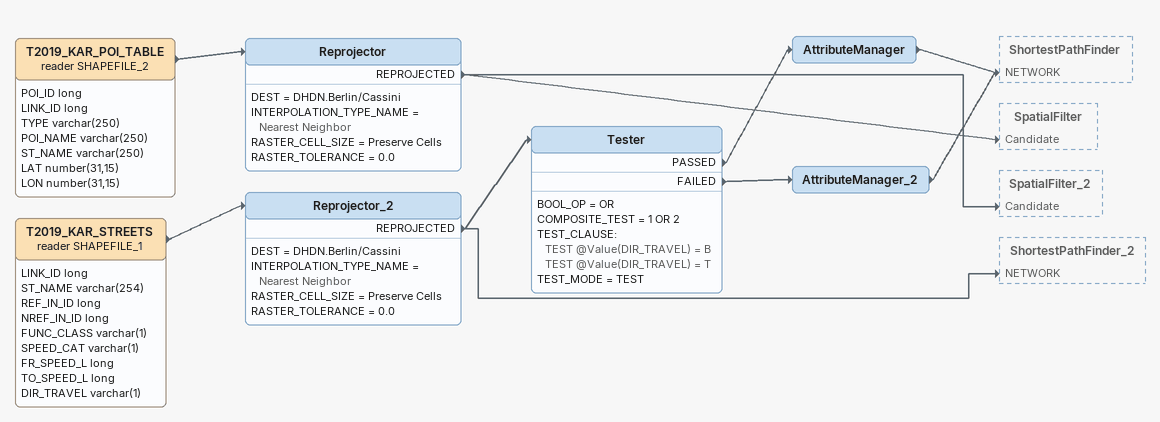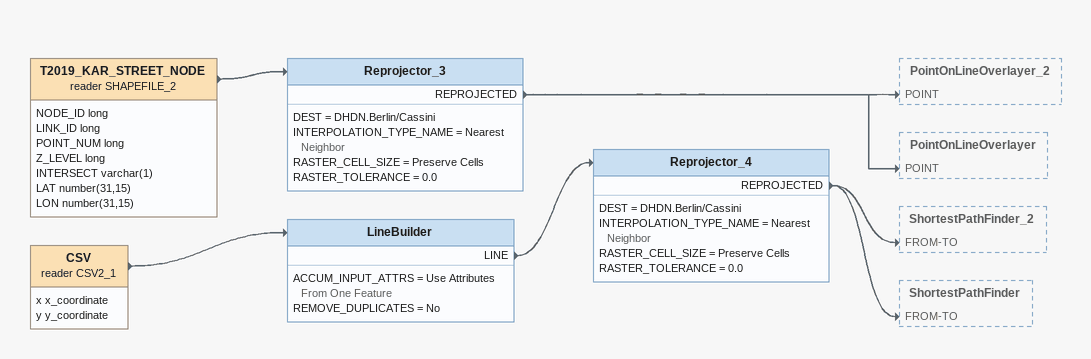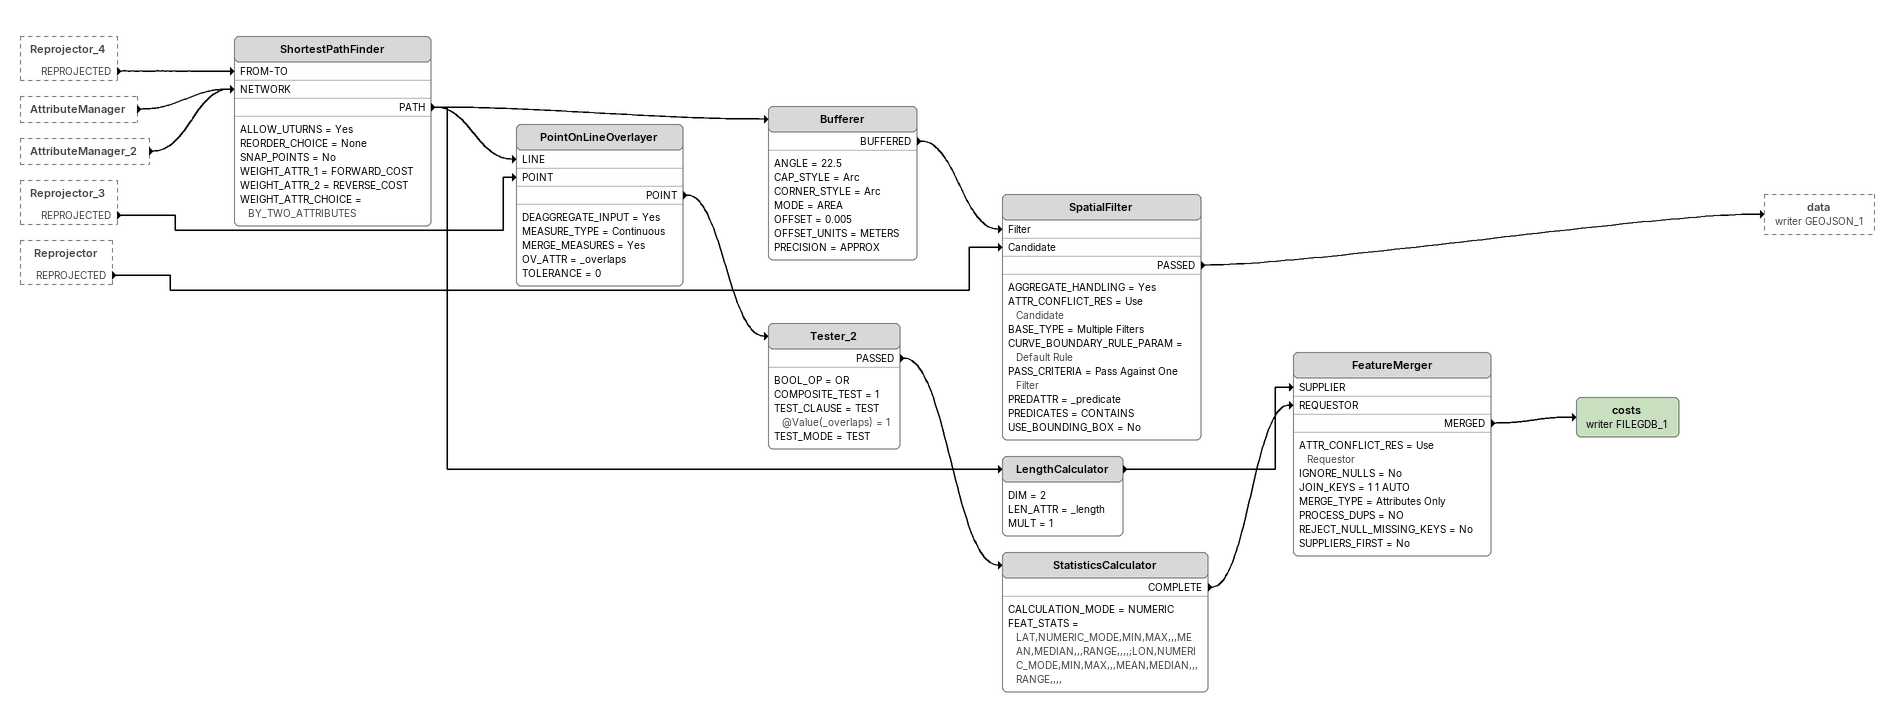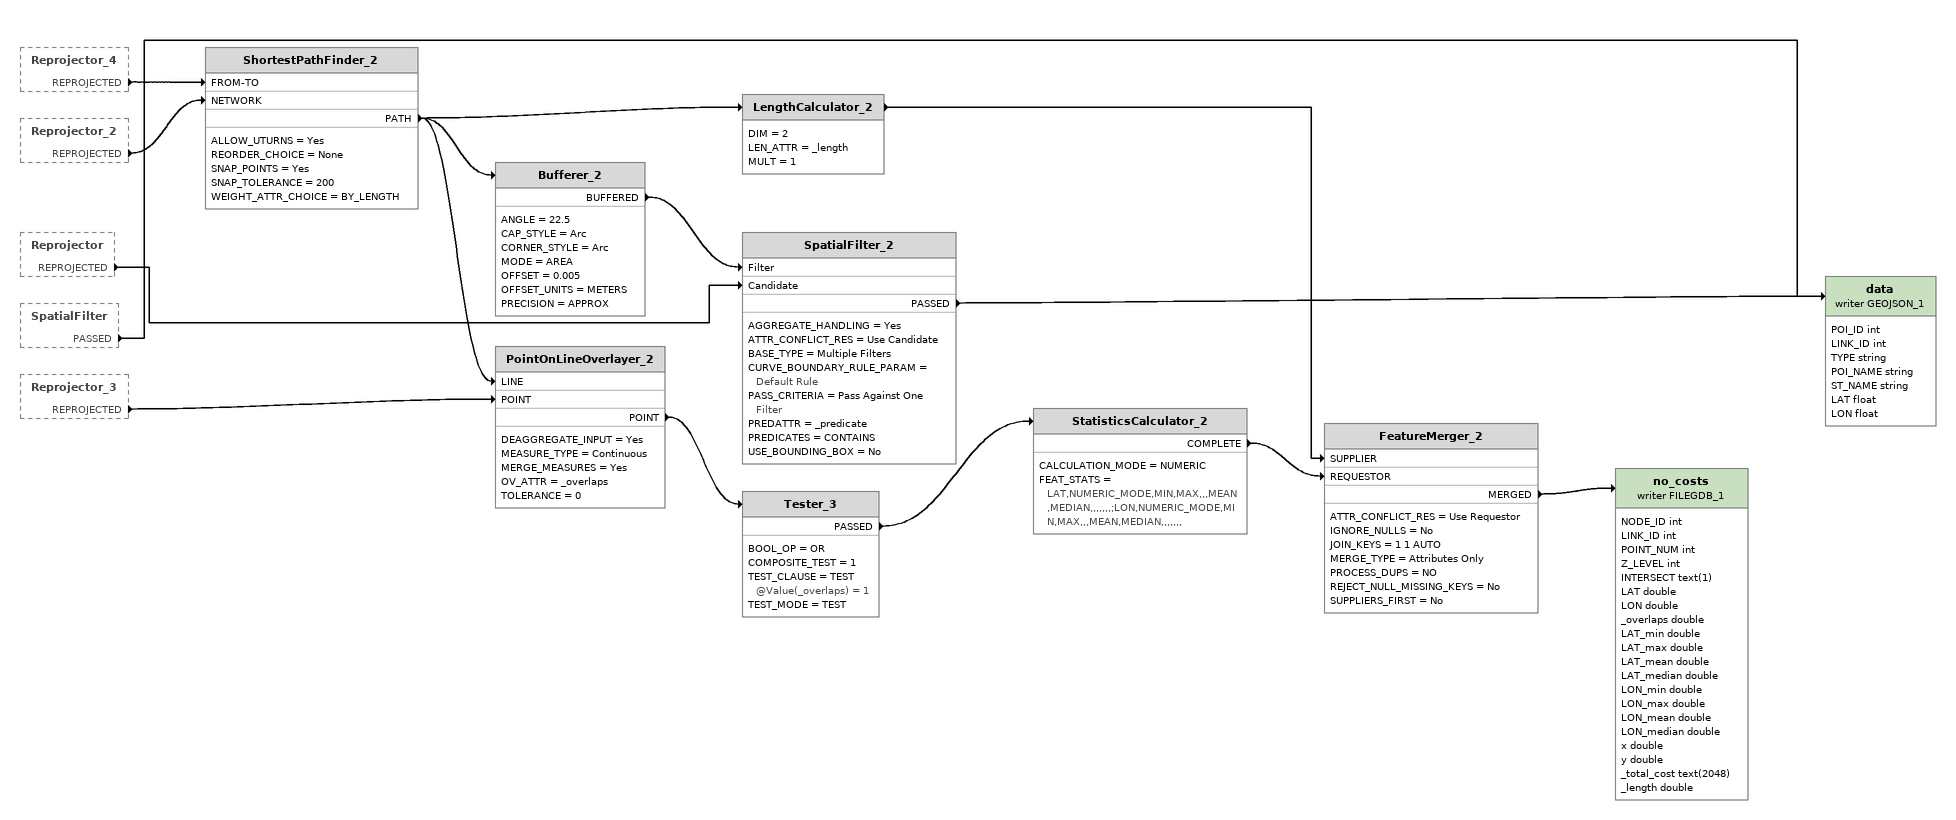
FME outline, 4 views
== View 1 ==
T2019_KAR_POI_TABLE (reader SHAPEFILE_2)
    attributes: POI_ID long, LINK_ID long, TYPE varchar(250), POI_NAME varchar(250), ST_NAME varchar(250), LAT number(31,15), LON number(31,15)
    -> Reprojector
Reprojector
    DEST = DHDN.Berlin/Cassini
    INTERPOLATION_TYPE_NAME = Nearest Neighbor
    RASTER_CELL_SIZE = Preserve Cells
    RASTER_TOLERANCE = 0.0
    REPROJECTED -> SpatialFilter [Candidate]
    REPROJECTED -> SpatialFilter_2 [Candidate]
T2019_KAR_STREETS (reader SHAPEFILE_1)
    attributes: LINK_ID long, ST_NAME varchar(254), REF_IN_ID long, NREF_IN_ID long, FUNC_CLASS varchar(1), SPEED_CAT varchar(1), FR_SPEED_L long, TO_SPEED_L long, DIR_TRAVEL varchar(1)
    -> Reprojector_2
Reprojector_2
    DEST = DHDN.Berlin/Cassini
    INTERPOLATION_TYPE_NAME = Nearest Neighbor
    RASTER_CELL_SIZE = Preserve Cells
    RASTER_TOLERANCE = 0.0
    REPROJECTED -> ShortestPathFinder_2 [NETWORK]
    REPROJECTED -> Tester
Tester
    BOOL_OP = OR
    COMPOSITE_TEST = 1 OR 2
    TEST_CLAUSE:
      TEST @Value(DIR_TRAVEL) = B
      TEST @Value(DIR_TRAVEL) = T
    TEST_MODE = TEST
    PASSED -> AttributeManager
    FAILED -> AttributeManager_2
AttributeManager
    -> ShortestPathFinder [NETWORK]
AttributeManager_2
    -> ShortestPathFinder [NETWORK]

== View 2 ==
T2019_KAR_STREET_NODE (reader SHAPEFILE_2)
    attributes: NODE_ID long, LINK_ID long, POINT_NUM long, Z_LEVEL long, INTERSECT varchar(1), LAT number(31,15), LON number(31,15)
    -> Reprojector_3
Reprojector_3
    DEST = DHDN.Berlin/Cassini
    INTERPOLATION_TYPE_NAME = Nearest Neighbor
    RASTER_CELL_SIZE = Preserve Cells
    RASTER_TOLERANCE = 0.0
    REPROJECTED -> PointOnLineOverlayer_2 [POINT]
    REPROJECTED -> PointOnLineOverlayer [POINT]
CSV (reader CSV2_1)
    attributes: x x_coordinate, y y_coordinate
    -> LineBuilder
LineBuilder
    ACCUM_INPUT_ATTRS = Use Attributes From One Feature
    REMOVE_DUPLICATES = No
    LINE -> Reprojector_4
Reprojector_4
    DEST = DHDN.Berlin/Cassini
    INTERPOLATION_TYPE_NAME = Nearest Neighbor
    RASTER_CELL_SIZE = Preserve Cells
    RASTER_TOLERANCE = 0.0
    REPROJECTED -> ShortestPathFinder_2 [FROM-TO]
    REPROJECTED -> ShortestPathFinder [FROM-TO]

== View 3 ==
Reprojector_4 [outside]
    REPROJECTED -> ShortestPathFinder [FROM-TO]
AttributeManager [outside]
    -> ShortestPathFinder [NETWORK]
AttributeManager_2 [outside]
    -> ShortestPathFinder [NETWORK]
Reprojector_3 [outside]
    REPROJECTED -> PointOnLineOverlayer [POINT]
Reprojector [outside]
    REPROJECTED -> SpatialFilter [Candidate]
ShortestPathFinder
    ALLOW_UTURNS = Yes
    REORDER_CHOICE = None
    SNAP_POINTS = No
    WEIGHT_ATTR_1 = FORWARD_COST
    WEIGHT_ATTR_2 = REVERSE_COST
    WEIGHT_ATTR_CHOICE = BY_TWO_ATTRIBUTES
    PATH -> Bufferer
    PATH -> PointOnLineOverlayer [LINE]
    PATH -> LengthCalculator
Bufferer
    ANGLE = 22.5
    CAP_STYLE = Arc
    CORNER_STYLE = Arc
    MODE = AREA
    OFFSET = 0.005
    OFFSET_UNITS = METERS
    PRECISION = APPROX
    BUFFERED -> SpatialFilter [Filter]
SpatialFilter
    AGGREGATE_HANDLING = Yes
    ATTR_CONFLICT_RES = Use Candidate
    BASE_TYPE = Multiple Filters
    CURVE_BOUNDARY_RULE_PARAM = Default Rule
    PASS_CRITERIA = Pass Against One Filter
    PREDATTR = _predicate
    PREDICATES = CONTAINS
    USE_BOUNDING_BOX = No
    PASSED -> data (writer GEOJSON_1)
PointOnLineOverlayer
    DEAGGREGATE_INPUT = Yes
    MEASURE_TYPE = Continuous
    MERGE_MEASURES = Yes
    OV_ATTR = _overlaps
    TOLERANCE = 0
    POINT -> Tester_2
Tester_2
    BOOL_OP = OR
    COMPOSITE_TEST = 1
    TEST_CLAUSE = TEST @Value(_overlaps) = 1
    TEST_MODE = TEST
    PASSED -> StatisticsCalculator
StatisticsCalculator
    CALCULATION_MODE = NUMERIC
    FEAT_STATS = LAT,NUMERIC_MODE,MIN,MAX,,,MEAN,MEDIAN,,,RANGE,,,,;LON,NUMERIC_MODE,MIN,MAX,,,MEAN,MEDIAN,,,RANGE,,,,
    COMPLETE -> FeatureMerger [REQUESTOR]
LengthCalculator
    DIM = 2
    LEN_ATTR = _length
    MULT = 1
    -> FeatureMerger [SUPPLIER]
FeatureMerger
    ATTR_CONFLICT_RES = Use Requestor
    IGNORE_NULLS = No
    JOIN_KEYS = 1 1 AUTO
    MERGE_TYPE = Attributes Only
    PROCESS_DUPS = NO
    REJECT_NULL_MISSING_KEYS = No
    SUPPLIERS_FIRST = No
    MERGED -> costs (writer FILEGDB_1)
costs (writer FILEGDB_1)

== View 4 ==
Reprojector_4 [outside]
    REPROJECTED -> ShortestPathFinder_2 [FROM-TO]
Reprojector_2 [outside]
    REPROJECTED -> ShortestPathFinder_2 [NETWORK]
Reprojector [outside]
    REPROJECTED -> SpatialFilter_2 [Candidate]
SpatialFilter [outside]
    PASSED -> data (writer GEOJSON_1)
Reprojector_3 [outside]
    REPROJECTED -> PointOnLineOverlayer_2 [POINT]
ShortestPathFinder_2
    ALLOW_UTURNS = Yes
    REORDER_CHOICE = None
    SNAP_POINTS = Yes
    SNAP_TOLERANCE = 200
    WEIGHT_ATTR_CHOICE = BY_LENGTH
    PATH -> Bufferer_2
    PATH -> PointOnLineOverlayer_2 [LINE]
    PATH -> LengthCalculator_2
LengthCalculator_2
    DIM = 2
    LEN_ATTR = _length
    MULT = 1
    -> FeatureMerger_2 [SUPPLIER]
Bufferer_2
    ANGLE = 22.5
    CAP_STYLE = Arc
    CORNER_STYLE = Arc
    MODE = AREA
    OFFSET = 0.005
    OFFSET_UNITS = METERS
    PRECISION = APPROX
    BUFFERED -> SpatialFilter_2 [Filter]
SpatialFilter_2
    AGGREGATE_HANDLING = Yes
    ATTR_CONFLICT_RES = Use Candidate
    BASE_TYPE = Multiple Filters
    CURVE_BOUNDARY_RULE_PARAM = Default Rule
    PASS_CRITERIA = Pass Against One Filter
    PREDATTR = _predicate
    PREDICATES = CONTAINS
    USE_BOUNDING_BOX = No
    PASSED -> data (writer GEOJSON_1)
data (writer GEOJSON_1)
    attributes: POI_ID int, LINK_ID int, TYPE string, POI_NAME string, ST_NAME string, LAT float, LON float
PointOnLineOverlayer_2
    DEAGGREGATE_INPUT = Yes
    MEASURE_TYPE = Continuous
    MERGE_MEASURES = Yes
    OV_ATTR = _overlaps
    TOLERANCE = 0
    POINT -> Tester_3
Tester_3
    BOOL_OP = OR
    COMPOSITE_TEST = 1
    TEST_CLAUSE = TEST @Value(_overlaps) = 1
    TEST_MODE = TEST
    PASSED -> StatisticsCalculator_2
StatisticsCalculator_2
    CALCULATION_MODE = NUMERIC
    FEAT_STATS = LAT,NUMERIC_MODE,MIN,MAX,,,MEAN,MEDIAN,,,,,,,;LON,NUMERIC_MODE,MIN,MAX,,,MEAN,MEDIAN,,,,,,,
    COMPLETE -> FeatureMerger_2 [REQUESTOR]
FeatureMerger_2
    ATTR_CONFLICT_RES = Use Requestor
    IGNORE_NULLS = No
    JOIN_KEYS = 1 1 AUTO
    MERGE_TYPE = Attributes Only
    PROCESS_DUPS = NO
    REJECT_NULL_MISSING_KEYS = No
    SUPPLIERS_FIRST = No
    MERGED -> no_costs (writer FILEGDB_1)
no_costs (writer FILEGDB_1)
    attributes: NODE_ID int, LINK_ID int, POINT_NUM int, Z_LEVEL int, INTERSECT text(1), LAT double, LON double, _overlaps double, LAT_min double, LAT_max double, LAT_mean double, LAT_median double, LON_min double, LON_max double, LON_mean double, LON_median double, x double, y double, _total_cost text(2048), _length double
